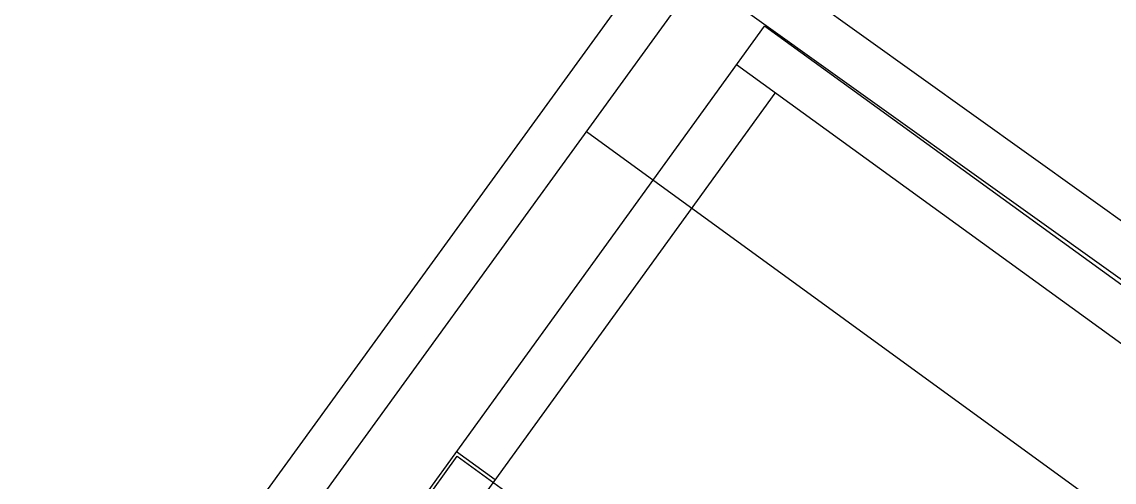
# Model space of a CAD drawing. Header units: metres. Extents: x 141303 to 146299, y 125960 to 127091.
# Drawn here: x 142364.159 to 142368.73, y 126636.944 to 126638.868 of the extents above; entities that cross this region are included whole.
import ezdxf

# ---------------------------------------------------------------- set-up
doc = ezdxf.new("R2010")
doc.units = ezdxf.units.M
doc.header["$MEASUREMENT"] = 0
doc.layers.add('NVMI_WALL', color=7, linetype='Continuous', lineweight=30)

msp = doc.modelspace()

# ---------------------------------------------------------------- linework, layer by layer
at = {"layer": 'NVMI_WALL'}
for p, q in [((142381.19297, 126628.90584), (142353.22087, 126648.89429)), ((142364.00995, 126635.29135), (142370.47757, 126644.19593)), ((142364.17177, 126635.17382), (142370.63956, 126644.07864)), ((142371.40285, 126636.14754), (142367.33474, 126639.05454)), ((142359.81834, 126628.56335), (142367.26655, 126638.84995)), ((142381.11576, 126628.82217), (142367.26655, 126638.84995)), ((142367.37641, 126638.76969), (142367.38081, 126638.77581)), ((142380.9991, 126628.65972), (142367.14925, 126638.68796)), ((142359.98033, 126628.44606), (142367.31125, 126638.57066)), ((142366.5221, 126638.40974), (142374.28293, 126632.77286)), ((142366.14021, 126636.95337), (142365.97822, 126637.07066)), ((142357.98515, 126626.00907), (142365.98126, 126637.05236)), ((142365.98126, 126637.05236), (142386.60956, 126622.11605))]:
    msp.add_line(p, q, dxfattribs=at)

doc.saveas('drawing.dxf')
